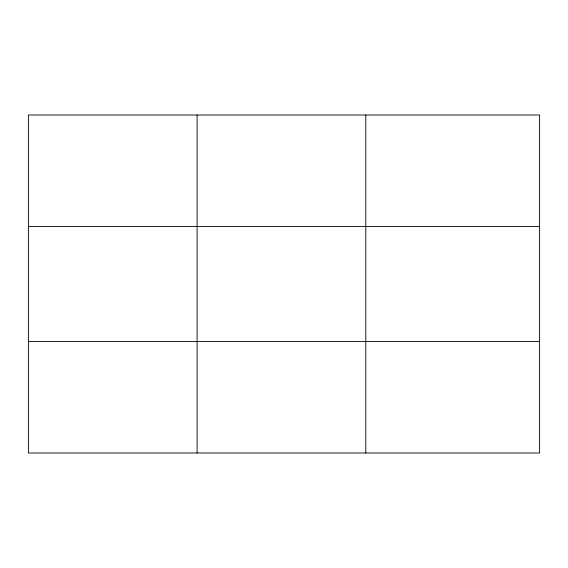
<?xml version="1.0" encoding="UTF-8"?>
<svg xmlns="http://www.w3.org/2000/svg" width="568" height="568" viewBox="0 0 568 568"><rect width="100%" height="100%" fill="white"/><g stroke="black" fill="none" stroke-linecap="round" stroke-linejoin="round"><path stroke-width="0.85" d="M197.096 452.987L197.096 115.013M365.792 452.987L365.792 115.013M539.6 226.547L539.6 115.013L28.4 115.013L28.4 452.987L539.6 452.987L539.6 226.547L28.4 226.547M28.4 341.453L539.6 341.453"/></g></svg>
